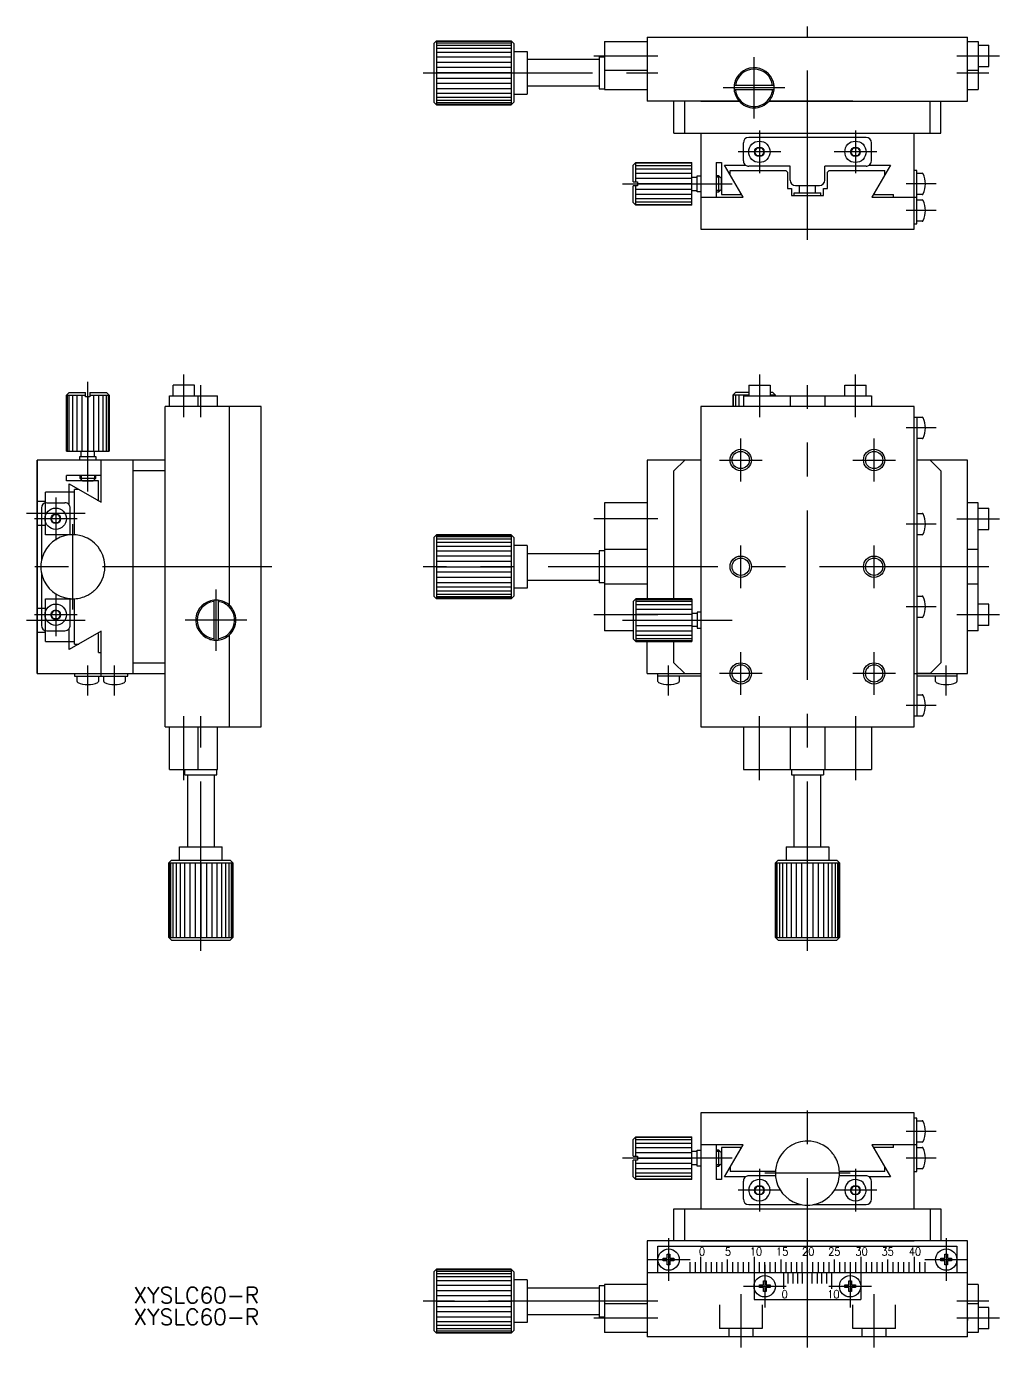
# Model space of a CAD drawing. Extents: x -146 to 241, y -146 to 101.
# Drawn here: x -146.3 to 36, y -146.3 to 101.3 of the extents above; entities that cross this region are included whole.
import ezdxf

# ---------------------------------------------------------------- set-up
doc = ezdxf.new("R2010")
doc.units = 0
doc.linetypes.add('CENTER', pattern=[50.8, 31.75, -6.35, 6.35, -6.35])
doc.linetypes.add('DASHED', pattern=[19.05, 12.7, -6.35])
doc.layers.get('0').update_dxf_attribs({"linetype": 'CONTINUOUS'})
doc.layers.add('CENTER', color=1, linetype='CENTER')
doc.styles.add('CONVERTER_1', font='txt.shx', dxfattribs={"width": 0.9})
doc.styles.get("Standard").update_dxf_attribs({"font": 'txt.shx', "height": 3, "bigfont": 'bigfont.shx'})

# ---------------------------------------------------------------- blocks, each defined once
blk = doc.blocks.new('*U13')
at = {"color": 7, "linetype": 'CONTINUOUS', "style": 'CONVERTER_1', "width": 0.9}
blk.add_text('0', height=1.5, dxfattribs=at).set_placement((-20.34, -129.08))
blk = doc.blocks.new('*U14')
at = {"color": 7, "linetype": 'CONTINUOUS', "style": 'CONVERTER_1', "width": 0.9}
blk.add_text('5', height=1.5, dxfattribs=at).set_placement((-15.45, -129.08))
blk = doc.blocks.new('*U15')
at = {"color": 7, "linetype": 'CONTINUOUS', "style": 'CONVERTER_1', "width": 0.9}
blk.add_text('10', height=1.5, dxfattribs=at).set_placement((-10.79, -129.08))
blk = doc.blocks.new('*U16')
at = {"color": 7, "linetype": 'CONTINUOUS', "style": 'CONVERTER_1', "width": 0.9}
blk.add_text('15', height=1.5, dxfattribs=at).set_placement((-5.9, -129.08))
blk = doc.blocks.new('*U17')
at = {"color": 7, "linetype": 'CONTINUOUS', "style": 'CONVERTER_1', "width": 0.9}
blk.add_text('20', height=1.5, dxfattribs=at).set_placement((-1.01, -129.08))
blk = doc.blocks.new('*U18')
at = {"color": 7, "linetype": 'CONTINUOUS', "style": 'CONVERTER_1', "width": 0.9}
blk.add_text('25', height=1.5, dxfattribs=at).set_placement((3.88, -129.08))
blk = doc.blocks.new('*U19')
at = {"color": 7, "linetype": 'CONTINUOUS', "style": 'CONVERTER_1', "width": 0.9}
blk.add_text('30', height=1.5, dxfattribs=at).set_placement((8.99, -129.08))
blk = doc.blocks.new('*U20')
at = {"color": 7, "linetype": 'CONTINUOUS', "style": 'CONVERTER_1', "width": 0.9}
blk.add_text('35', height=1.5, dxfattribs=at).set_placement((13.88, -129.08))
blk = doc.blocks.new('*U21')
at = {"color": 7, "linetype": 'CONTINUOUS', "style": 'CONVERTER_1', "width": 0.9}
blk.add_text('40', height=1.5, dxfattribs=at).set_placement((18.99, -129.08))
blk = doc.blocks.new('*U22')
at = {"color": 7, "linetype": 'CONTINUOUS', "style": 'CONVERTER_1', "width": 0.9}
blk.add_text('0', height=1.5, dxfattribs=at).set_placement((-4.84, -137.08))
blk = doc.blocks.new('*U23')
at = {"color": 7, "linetype": 'CONTINUOUS', "style": 'CONVERTER_1', "width": 0.9}
blk.add_text('10', height=1.5, dxfattribs=at).set_placement((3.71, -137.08))
blk = doc.blocks.new('*U24')
at = {"color": 7, "linetype": 'CONTINUOUS'}
blk.add_text('XYSLC60-R', height=3, dxfattribs=at).set_placement((-126.25, -138.01))
blk = doc.blocks.new('*U25')
at = {"color": 7, "linetype": 'CONTINUOUS'}
blk.add_text('XYSLC60-R', height=3, dxfattribs=at).set_placement((-126.25, -142.08))

msp = doc.modelspace()

# ---------------------------------------------------------------- linework, layer by layer
at = {"color": 7, "linetype": 'CONTINUOUS'}
for p, q in [((-30, 99.25), (30, 99.25)), ((-30, 99.25), (-30, 87.25)), ((-30, 99.25), (-30, 98.45)), ((30, 98.45), (30, 99.25)), ((-69.5, 98.55), (-70, 98.05)), ((-70, 98.05), (-70, 94.75)), ((-69.5, 98.55), (-55.5, 98.55)), ((-69.5, 98.55), (-69.5, 98.46)), ((-69.5, 98.46), (-55.5, 98.46)), ((-69.5, 98.46), (-69.5, 98.19)), ((-69.5, 98.19), (-55.5, 98.19)), ((-69.5, 98.19), (-69.5, 97.75)), ((-69.5, 97.75), (-55.5, 97.75)), ((-69.5, 97.75), (-69.5, 97.15)), ((-69.5, 97.15), (-55.5, 97.15)), ((-69.5, 97.15), (-69.5, 96.41)), ((-55, 98.05), (-55.5, 98.55)), ((-55.5, 98.55), (-55.5, 98.46)), ((-55.5, 98.46), (-55.5, 98.19)), ((-55.5, 98.19), (-55.5, 97.75)), ((-55.5, 97.75), (-55.5, 97.15)), ((-55.5, 97.15), (-55.5, 96.41)), ((-55, 98.05), (-55, 87.05)), ((-38, 98.45), (-30, 98.45)), ((-38, 98.45), (-38, 93.05)), ((30, 98.45), (32, 98.45)), ((30, 95.55), (30, 98.45)), ((32, 98.45), (32, 95.75)), ((32, 97.75), (34, 97.75)), ((34, 95.75), (34, 97.75)), ((-70, 94.75), (-70, 94.55)), ((-70, 94.55), (-70, 90.55)), ((-69.5, 96.41), (-55.5, 96.41)), ((-69.5, 96.41), (-69.5, 95.55)), ((-69.5, 95.55), (-55.5, 95.55)), ((-69.5, 95.55), (-69.5, 94.57)), ((-69.5, 94.57), (-55.5, 94.57)), ((-69.5, 94.57), (-69.5, 93.59)), ((-55.5, 96.41), (-55.5, 95.55)), ((-55.5, 95.55), (-55.5, 94.57)), ((-55.5, 94.57), (-55.5, 93.59)), ((-55, 96.55), (-55, 88.55)), ((-55, 96.55), (-52.5, 96.55)), ((-52.5, 96.55), (-52.5, 88.55)), ((-52.5, 96.55), (-52.5, 95.05)), ((-39, 95.05), (-52.5, 95.05)), ((-52.5, 95.05), (-52.5, 90.05)), ((-39, 95.55), (-39, 89.55)), ((-39, 95.55), (-38, 95.55)), ((30, 87.25), (30, 95.75)), ((32, 95.75), (32, 89.45)), ((34, 93.75), (34, 95.75)), ((-69.5, 93.59), (-55.5, 93.59)), ((-69.5, 93.59), (-69.5, 92.55)), ((-55.5, 92.55), (-69.5, 92.55)), ((-69.5, 92.55), (-69.5, 86.55)), ((-55.5, 93.59), (-55.5, 92.55)), ((-55.5, 92.55), (-55.5, 86.55)), ((-38, 93.05), (-38, 89.45)), ((-38, 93.05), (-30, 93.05)), ((30, 93.05), (32, 93.05)), ((32, 93.75), (34, 93.75)), ((-70, 90.55), (-70, 87.05)), ((-55.5, 91.51), (-69.5, 91.51)), ((-55.5, 90.53), (-69.5, 90.53)), ((-55.5, 89.55), (-69.5, 89.55)), ((-39, 90.05), (-52.5, 90.05)), ((-52.5, 90.05), (-52.5, 88.55)), ((-39, 89.55), (-38, 89.55)), ((-38, 89.45), (-30, 89.45)), ((-32, 89.45), (-30, 89.45)), ((-6.26, 90.15), (-13.74, 90.15)), ((-6.26, 89.35), (-13.74, 89.35)), ((30, 89.45), (32, 89.45)), ((30, 89.45), (32, 89.45)), ((-69.5, 86.55), (-70, 87.05)), ((-55.5, 88.69), (-69.5, 88.69)), ((-55.5, 87.95), (-69.5, 87.95)), ((-55.5, 87.36), (-69.5, 87.36)), ((-55.5, 86.91), (-69.5, 86.91)), ((-55.5, 86.55), (-55, 87.05)), ((-55, 88.55), (-52.5, 88.55)), ((-55, 88.55), (-52.5, 88.55)), ((-12.81, 87.25), (-30, 87.25)), ((-25, 81.25), (-25, 87.25)), ((-23, 81.25), (-23, 87.25)), ((-20, 87.25), (-12.81, 87.25)), ((8.5, 87.25), (-7.19, 87.25)), ((-7.19, 87.25), (30, 87.25)), ((23, 81.25), (23, 87.25)), ((25, 81.25), (25, 87.25)), ((-55.5, 86.64), (-69.5, 86.64)), ((-55.5, 86.55), (-69.5, 86.55)), ((-69.5, 86.55), (-55.5, 86.55)), ((-25, 81.25), (25, 81.25)), ((-20, 81.25), (-20, 63.25)), ((-12, 76.05), (-12, 79.45)), ((11, 80.45), (-11, 80.45)), ((12, 76.05), (12, 79.45)), ((20, 63.25), (20, 81.25)), ((-9.45, 78.53), (-9.9, 77.75)), ((-9.45, 76.97), (-9.9, 77.75)), ((-9.45, 78.53), (-8.55, 78.53)), ((-8.55, 76.97), (-9.45, 76.97)), ((-8.55, 78.53), (-8.1, 77.75)), ((-8.1, 77.75), (-8.55, 76.97)), ((8.55, 78.53), (8.1, 77.75)), ((8.55, 76.97), (8.1, 77.75)), ((8.55, 78.53), (9.45, 78.53)), ((9.45, 76.97), (8.55, 76.97)), ((9.45, 78.53), (9.9, 77.75)), ((9.9, 77.75), (9.45, 76.97)), ((-32.14, 75.75), (-32.64, 75.25)), ((-32.64, 72.15), (-32.64, 75.25)), ((-32.14, 72.15), (-32.14, 75.75)), ((-32.14, 75.75), (-21.64, 75.75)), ((-21.64, 75.61), (-32.14, 75.61)), ((-32.14, 75.22), (-21.64, 75.22)), ((-32.14, 74.58), (-21.64, 74.58)), ((-21.64, 72.98), (-21.64, 75.75)), ((-17.1, 75.75), (-17.1, 69.75)), ((-17.1, 75.75), (-16.1, 75.75)), ((-16.1, 75.75), (-16.1, 69.75)), ((-15.54, 75.25), (-11.6, 75.25)), ((-12.07, 69.25), (-15.54, 75.25)), ((-3.25, 75.05), (-11, 75.05)), ((-3.25, 72.45), (-3.25, 75.05)), ((11, 75.05), (3.25, 75.05)), ((3.25, 72.45), (3.25, 75.05)), ((11.6, 75.25), (15.54, 75.25)), ((15.54, 75.25), (12.07, 69.25)), ((-32.64, 72.15), (-31.84, 72.15)), ((-32.14, 73.75), (-21.64, 73.75)), ((-32.14, 72.79), (-21.64, 72.79)), ((-31.84, 72.15), (-31.84, 71.75)), ((-21.64, 71.75), (-21.64, 72.98)), ((-21.64, 72.98), (-20.64, 72.98)), ((-20.64, 73.25), (-20, 73.25)), ((-20.64, 70.25), (-20.64, 73.25)), ((-17.1, 74.25), (-17.1, 71.25)), ((-17.1, 73.25), (-17.1, 72.98)), ((-16.6, 73.25), (-17.1, 73.25)), ((-16.33, 72.98), (-16.6, 73.25)), ((-16.6, 70.25), (-16.6, 73.25)), ((-16.1, 72.75), (-16.33, 72.98)), ((-16.1, 73.75), (-16.1, 71.75)), ((-16.1, 70.75), (-16.1, 72.75)), ((-14.5, 74.25), (-4.05, 74.25)), ((-14.5, 73.46), (-14.5, 74.25)), ((-4.05, 74.25), (-3.75, 73.95)), ((-3.75, 73.95), (-3.75, 70.85)), ((4.05, 74.25), (3.75, 73.95)), ((3.75, 70.85), (3.75, 73.95)), ((4.05, 74.25), (14.5, 74.25)), ((14.5, 73.45), (14.5, 74.25)), ((20.5, 74.25), (20, 74.25)), ((20.5, 69.75), (20.5, 74.25)), ((20.5, 73.75), (21.49, 73.75)), ((-31.84, 71.35), (-32.64, 71.35)), ((-32.64, 68.25), (-32.64, 71.35)), ((-32.14, 67.75), (-32.14, 71.35)), ((-21.64, 70.72), (-32.14, 70.72)), ((-21.64, 69.75), (-32.14, 69.75)), ((-21.64, 71.75), (-31.84, 71.75)), ((-31.84, 71.75), (-31.84, 71.35)), ((-21.64, 70.53), (-21.64, 71.75)), ((-21.64, 67.89), (-21.64, 70.53)), ((-21.64, 70.53), (-20.64, 70.53)), ((-20, 70.25), (-20.64, 70.25)), ((-17.1, 71.75), (-17.1, 70.53)), ((-17.1, 70.53), (-17.1, 70.25)), ((-17.1, 70.25), (-17.1, 69.75)), ((-17.1, 70.25), (-16.6, 70.25)), ((-17.1, 69.75), (-17.1, 69.25)), ((-16.6, 70.25), (-16.33, 70.53)), ((-16.33, 70.53), (-16.1, 70.75)), ((-16.1, 71.75), (-16.1, 70.25)), ((-16.1, 69.75), (-12.5, 69.75)), ((-12.5, 69.75), (-12.5, 69.99)), ((-3.75, 70.85), (-3, 70.85)), ((-3, 70.85), (-3, 69.55)), ((-3, 69.55), (-2.5, 69.55)), ((-2.5, 70.05), (-1.5, 70.05)), ((-2.5, 69.55), (-2.5, 70.05)), ((-2.5, 69.55), (2.5, 69.55)), ((-2.25, 71.45), (-1.5, 71.45)), ((-1.5, 71.45), (1.5, 71.45)), ((-1.5, 70.05), (-1.5, 71.45)), ((-1.5, 70.05), (1.5, 70.05)), ((1.5, 70.05), (1.5, 71.45)), ((1.5, 71.45), (2.25, 71.45)), ((1.5, 70.05), (2.5, 70.05)), ((2.5, 69.55), (2.5, 70.05)), ((2.5, 69.55), (3, 69.55)), ((3, 69.55), (3, 70.85)), ((3, 70.85), (3.75, 70.85)), ((12.5, 69.99), (12.5, 69.75)), ((12.5, 69.75), (16.1, 69.75)), ((16.1, 69.25), (16.1, 69.75)), ((21.49, 69.75), (20.5, 69.75)), ((20.5, 69.25), (20.5, 69.75)), ((-32.64, 68.25), (-32.14, 67.75)), ((-21.64, 68.92), (-32.14, 68.92)), ((-21.64, 68.29), (-32.14, 68.29)), ((-32.14, 67.89), (-21.64, 67.89)), ((-21.64, 67.75), (-32.14, 67.75)), ((-21.64, 67.75), (-21.64, 67.89)), ((-20, 69.25), (-17, 69.25)), ((-17, 69.25), (-12.07, 69.25)), ((-16, 69.25), (-12.5, 69.25)), ((12.07, 69.25), (20.5, 69.25)), ((20.5, 64.25), (20.5, 69.25)), ((20.5, 68.75), (21.49, 68.75)), ((21.49, 64.75), (20.5, 64.75)), ((-20, 63.25), (20, 63.25)), ((20, 64.25), (20.5, 64.25)), ((-138.33, 32.64), (-138.83, 32.14)), ((-138.33, 32.64), (-135.23, 32.64)), ((-135.23, 31.84), (-135.23, 32.64)), ((-134.43, 32.64), (-134.43, 31.84)), ((-134.43, 32.64), (-131.33, 32.64)), ((-130.83, 32.14), (-131.33, 32.64)), ((-118.83, 32), (-118.83, 34)), ((-116.83, 34), (-118.83, 34)), ((-114.83, 34), (-116.83, 34)), ((-114.83, 32), (-114.83, 34)), ((-14, 32.14), (-13.5, 32.64)), ((-11, 32.64), (-13.5, 32.64)), ((-11, 34), (-7, 34)), ((-11, 34), (-11, 32)), ((-7, 34), (-7, 32)), ((-6.5, 32.64), (-7, 32.64)), ((-6.5, 32.64), (-6, 32.14)), ((7, 34), (11, 34)), ((7, 32), (7, 34)), ((11, 32), (11, 34)), ((-138.83, 21.64), (-138.83, 32.14)), ((-138.83, 32.14), (-135.23, 32.14)), ((-138.69, 32.14), (-138.69, 21.64)), ((-138.29, 21.64), (-138.29, 32.14)), ((-137.65, 21.64), (-137.65, 32.14)), ((-136.83, 21.64), (-136.83, 32.14)), ((-135.86, 21.64), (-135.86, 32.14)), ((-134.83, 31.84), (-135.23, 31.84)), ((-134.83, 31.84), (-134.83, 21.64)), ((-134.43, 31.84), (-134.83, 31.84)), ((-134.43, 32.14), (-130.83, 32.14)), ((-133.79, 32.14), (-133.79, 21.64)), ((-132.83, 32.14), (-132.83, 21.64)), ((-132, 32.14), (-132, 21.64)), ((-131.36, 32.14), (-131.36, 21.64)), ((-130.96, 21.64), (-130.96, 32.14)), ((-130.83, 32.14), (-130.83, 21.64)), ((-120.33, -30), (-120.33, 30)), ((-119.53, 30), (-120.33, 30)), ((-119.53, 32), (-116.83, 32)), ((-119.53, 30), (-119.53, 32)), ((-116.63, 30), (-119.53, 30)), ((-106.33, 30), (-117.23, 30)), ((-116.83, 32), (-110.53, 32)), ((-110.53, 30), (-116.83, 30)), ((-114.13, 30), (-114.13, 32)), ((-110.53, 30), (-110.53, 32)), ((-110.53, 30), (-110.53, 32)), ((-108.33, 30), (-108.33, 16.5)), ((-102.33, 30), (-106.33, 30)), ((-102.33, -30), (-102.33, 30)), ((-20, 30), (-20, -30)), ((-5, 30), (-20, 30)), ((-14, 32.14), (-14, 30)), ((-11, 32.14), (-14, 32.14)), ((-12, 30), (-14, 30)), ((-13.86, 30), (-13.86, 32.14)), ((-13.46, 32.14), (-13.46, 30)), ((-12.83, 32.14), (-12.83, 30)), ((-12, 32.14), (-12, 30)), ((-12, 32), (-7, 32)), ((-12, 32), (-12, 30)), ((-10, 30), (-12, 30)), ((-6, 32.14), (-7, 32.14)), ((-7, 32), (-5, 32)), ((-6.54, 32), (-6.54, 32.14)), ((-6.14, 32.14), (-6.14, 32)), ((-6, 32), (-6, 32.14)), ((-5, 32), (-3.5, 32)), ((-3.5, 30), (-5, 30)), ((-3.5, 32), (-3.25, 32)), ((-3.25, 30), (-3.5, 30)), ((-3.25, 32), (3.25, 32)), ((-3.25, 32), (-3.25, 30)), ((3.25, 30), (-3.25, 30)), ((3.25, 32), (3.25, 30)), ((3.25, 32), (3.5, 32)), ((3.5, 30), (3.25, 30)), ((3.5, 32), (5, 32)), ((5, 30), (3.5, 30)), ((5, 32), (12, 32)), ((20, 30), (5, 30)), ((11, 32), (12, 32)), ((12, 32), (12, 30)), ((20, 28), (20, 30)), ((20, -30), (20, 28)), ((20, 28), (20.5, 28)), ((20.5, 28), (20.5, -28)), ((20.5, 28), (21.49, 28)), ((21.49, 24), (20.5, 24)), ((-144.33, -20), (-144.33, 20)), ((-144.33, 20), (-144.33, -9)), ((-132.33, 20), (-144.33, 20)), ((-138.83, 21.64), (-136.05, 21.64)), ((-136.33, 20.64), (-133.33, 20.64)), ((-136.33, 20), (-136.33, 20.64)), ((-136.05, 21.64), (-134.83, 21.64)), ((-136.05, 20.64), (-136.05, 21.64)), ((-134.83, 21.64), (-133.6, 21.64)), ((-133.6, 21.64), (-130.96, 21.64)), ((-133.6, 20.64), (-133.6, 21.64)), ((-133.33, 20.64), (-133.33, 20)), ((-132.83, 20), (-133.33, 20)), ((-120.33, 20), (-132.33, 20)), ((-132.33, 17.1), (-132.33, 20)), ((-130.96, 21.64), (-130.83, 21.64)), ((-126.33, -20), (-126.33, 20)), ((-120.33, -20), (-120.33, 20)), ((-20, 20), (-30, 20)), ((-30, 20), (-30, -6)), ((-25, 18), (-23, 20)), ((30, 20), (20.5, 20)), ((23, 20), (25, 18)), ((30, 5), (30, 20)), ((-120.33, 18), (-126.33, 18)), ((-25, -6), (-25, 18)), ((25, 18), (25, -18)), ((-132.33, 17.1), (-138.83, 17.1)), ((-138.83, 16.1), (-138.83, 17.1)), ((-132.83, 16.1), (-138.83, 16.1)), ((-138.33, 15.54), (-132.33, 12.07)), ((-138.33, 11.6), (-138.33, 15.54)), ((-134.33, 17.1), (-137.33, 17.1)), ((-134.83, 16.1), (-136.83, 16.1)), ((-136.05, 17.1), (-136.33, 17.1)), ((-136.33, 17.1), (-136.33, 16.6)), ((-136.33, 16.6), (-133.33, 16.6)), ((-136.33, 16.6), (-136.05, 16.33)), ((-136.05, 16.33), (-135.83, 16.1)), ((-135.83, 16.1), (-133.83, 16.1)), ((-133.6, 17.1), (-134.83, 17.1)), ((-133.83, 16.1), (-133.6, 16.33)), ((-133.33, 17.1), (-133.6, 17.1)), ((-133.6, 16.33), (-133.33, 16.6)), ((-132.83, 17.1), (-133.33, 17.1)), ((-133.33, 16.6), (-133.33, 17.1)), ((-132.83, 12.5), (-132.83, 16.1)), ((-132.33, 12.07), (-132.33, 17.1)), ((-132.33, 12.5), (-132.33, 16.1)), ((-108.33, 16.5), (-108.33, 8.5)), ((-137.33, 6), (-137.33, 14.5)), ((-136.53, 14.5), (-137.33, 14.5)), ((-133.06, 12.5), (-132.83, 12.5)), ((30, 12), (30, 14)), ((-143.53, 11), (-143.53, 1.09)), ((-142.53, 12), (-139.13, 12)), ((-138.13, 5.96), (-138.13, 11)), ((-30, 12), (-38, 12)), ((-38, 12), (-38, -12)), ((20.5, 10), (21.49, 10)), ((32, 12), (30, 12)), ((30, 10), (30, 12)), ((32, 5), (32, 12)), ((32, 11), (32, 12)), ((32, 11), (34, 11)), ((34, 7), (34, 11)), ((-141.28, 9.78), (-141.73, 9)), ((-141.28, 8.22), (-141.73, 9)), ((-141.28, 9.78), (-140.38, 9.78)), ((-140.38, 8.22), (-141.28, 8.22)), ((-140.38, 9.78), (-139.93, 9)), ((-139.93, 9), (-140.38, 8.22)), ((-108.33, 8.5), (-108.33, -7.19)), ((-70, 5.5), (-69.5, 6)), ((-70, 5.5), (-70, 2)), ((-69.5, 6), (-55.5, 6)), ((-55.5, 6), (-69.5, 6)), ((-69.5, 6), (-69.5, 0)), ((-69.5, 5.91), (-55.5, 5.91)), ((-69.5, 5.64), (-55.5, 5.64)), ((-69.5, 5.2), (-55.5, 5.2)), ((-55.5, 6), (-55.5, 0)), ((-55, 5.5), (-55.5, 6)), ((-55, 5.5), (-55, -5.5)), ((21.49, 6), (20.5, 6)), ((30, 3.5), (30, 5)), ((32, 7), (34, 7)), ((32, 3.5), (32, 5)), ((-69.5, 4.6), (-55.5, 4.6)), ((-69.5, 3.86), (-55.5, 3.86)), ((-69.5, 3), (-55.5, 3)), ((-55, 4), (-55, -4)), ((-52.5, 4), (-55, 4)), ((-52.5, 4), (-55, 4)), ((-52.5, 4), (-52.5, -4)), ((-52.5, 4), (-52.5, 2.5)), ((-52.5, 2.5), (-39, 2.5)), ((-52.5, 2.5), (-52.5, -2.5)), ((-39, 3), (-39, 2.5)), ((-38, 3), (-39, 3)), ((-39, 2.5), (-39, -2.5)), ((-30, 3.25), (-38, 3.25)), ((30, 3.25), (30, 3.5)), ((32, 3.25), (30, 3.25)), ((30, -3.25), (30, 3.25)), ((32, 3.25), (32, 3.5)), ((32, -3.25), (32, 3.25)), ((-70, 2), (-70, -2)), ((-69.5, 2.02), (-55.5, 2.02)), ((-69.5, 1.04), (-55.5, 1.04)), ((-69.5, 0), (-55.5, 0)), ((-69.5, 0), (-69.5, -1.04)), ((-55.5, 0), (-55.5, -1.04)), ((-143.53, -1.09), (-143.53, -11)), ((-70, -2), (-70, -2.2)), ((-70, -2.2), (-70, -5.5)), ((-55.5, -1.04), (-69.5, -1.04)), ((-69.5, -1.04), (-69.5, -2.02)), ((-55.5, -2.02), (-69.5, -2.02)), ((-69.5, -2.02), (-69.5, -3)), ((-55.5, -1.04), (-55.5, -2.02)), ((-55.5, -2.02), (-55.5, -3)), ((-55.5, -3), (-69.5, -3)), ((-69.5, -3), (-69.5, -3.86)), ((-55.5, -3.86), (-69.5, -3.86)), ((-69.5, -3.86), (-69.5, -4.6)), ((-55.5, -4.6), (-69.5, -4.6)), ((-69.5, -4.6), (-69.5, -5.2)), ((-55.5, -3), (-55.5, -3.86)), ((-55.5, -3.86), (-55.5, -4.6)), ((-55.5, -4.6), (-55.5, -5.2)), ((-52.5, -4), (-55, -4)), ((-52.5, -2.5), (-39, -2.5)), ((-52.5, -2.5), (-52.5, -4)), ((-39, -2.5), (-39, -3)), ((-38, -3), (-39, -3)), ((-30, -3.25), (-38, -3.25)), ((32, -3.25), (30, -3.25)), ((30, -3.5), (30, -3.25)), ((30, -5), (30, -3.5)), ((32, -3.5), (32, -3.25)), ((32, -5), (32, -3.5)), ((-138.13, -11.04), (-138.13, -5.98)), ((-137.33, -14.5), (-137.33, -6)), ((-111.23, -6.26), (-111.23, -13.74)), ((-110.43, -6.26), (-110.43, -13.74)), ((-70, -5.5), (-69.5, -6)), ((-55.5, -5.2), (-69.5, -5.2)), ((-69.5, -5.2), (-69.5, -5.64)), ((-55.5, -5.64), (-69.5, -5.64)), ((-69.5, -5.64), (-69.5, -5.91)), ((-55.5, -5.91), (-69.5, -5.91)), ((-69.5, -5.91), (-69.5, -6)), ((-55.5, -6), (-69.5, -6)), ((-55.5, -5.2), (-55.5, -5.64)), ((-55.5, -6), (-55, -5.5)), ((-55.5, -5.64), (-55.5, -5.91)), ((-55.5, -5.91), (-55.5, -6)), ((-32.64, -6.5), (-32.14, -6)), ((-32.64, -6.5), (-32.64, -13.5)), ((-32.14, -6), (-32.14, -14)), ((-21.64, -6), (-32.14, -6)), ((-32.14, -6.14), (-21.64, -6.14)), ((-21.64, -6.54), (-32.14, -6.54)), ((-21.64, -7.17), (-32.14, -7.17)), ((-21.64, -6), (-21.64, -8.77)), ((20.5, -5.5), (21.49, -5.5)), ((30, -20), (30, -5)), ((32, -12), (32, -5)), ((34, -7), (32, -7)), ((34, -11), (34, -7)), ((-144.33, -9), (-144.33, -20)), ((-141.28, -8.22), (-141.73, -9)), ((-141.28, -9.78), (-141.73, -9)), ((-141.28, -8.22), (-140.38, -8.22)), ((-140.38, -9.78), (-141.28, -9.78)), ((-140.38, -8.22), (-139.93, -9)), ((-139.93, -9), (-140.38, -9.78)), ((-21.64, -8), (-32.14, -8)), ((-21.64, -8.96), (-32.14, -8.96)), ((-20.64, -8.77), (-21.64, -8.77)), ((-21.64, -8.77), (-21.64, -10)), ((-20.64, -8.5), (-20.64, -11.5)), ((-20, -8.5), (-20.64, -8.5)), ((21.49, -9.5), (20.5, -9.5)), ((-142.53, -12), (-139.13, -12)), ((-138.33, -15.54), (-138.33, -11.6)), ((-132.33, -12.07), (-138.33, -15.54)), ((-132.33, -16.74), (-132.33, -12.07)), ((-32.64, -12), (-38, -12)), ((-32.14, -11.04), (-21.64, -11.04)), ((-32.14, -12), (-21.64, -12)), ((-31.84, -10), (-21.64, -10)), ((-21.64, -10), (-21.64, -11.22)), ((-20.64, -11.22), (-21.64, -11.22)), ((-21.64, -11.22), (-21.64, -13.86)), ((-20.64, -11.5), (-20, -11.5)), ((32, -12), (30, -12)), ((34, -11), (32, -11)), ((-137.33, -14.5), (-136.53, -14.5)), ((-132.83, -12.5), (-133.06, -12.5)), ((-132.83, -16.1), (-132.83, -12.5)), ((-132.33, -16.74), (-132.33, -13.14)), ((-108.33, -12.81), (-108.33, -30)), ((-32.14, -14), (-32.64, -13.5)), ((-32.14, -12.83), (-21.64, -12.83)), ((-32.14, -13.46), (-21.64, -13.46)), ((-21.64, -13.86), (-32.14, -13.86)), ((-32.14, -14), (-21.64, -14)), ((-30, -14.57), (-30, -14)), ((-30, -20), (-30, -14.57)), ((-25, -18), (-25, -14)), ((-21.64, -13.86), (-21.64, -14)), ((-132.83, -16.1), (-132.33, -16.1)), ((-132.33, -20.5), (-132.33, -16.74)), ((-126.33, -18), (-120.33, -18)), ((-25, -18), (-23, -20)), ((23, -20), (25, -18)), ((-144.33, -20), (-131.83, -20)), ((-137.33, -20), (-137.33, -20.5)), ((-137.33, -20.5), (-132.33, -20.5)), ((-136.83, -21.49), (-136.83, -20.5)), ((-132.83, -20.5), (-132.83, -21.49)), ((-132.33, -20.5), (-127.33, -20.5)), ((-131.83, -20), (-130.33, -20)), ((-131.83, -21.49), (-131.83, -20.5)), ((-130.33, -20), (-120.33, -20)), ((-127.83, -20.5), (-127.83, -21.49)), ((-127.33, -20.5), (-127.33, -20)), ((-30, -20), (-20, -20)), ((-28, -20.5), (-28, -20)), ((-20, -20.5), (-28, -20.5)), ((-28, -21.49), (-28, -20.5)), ((-24, -20.5), (-24, -21.49)), ((20, -20), (28, -20)), ((23, -20), (20.5, -20)), ((28, -20.5), (20.5, -20.5)), ((24, -21.49), (24, -20.5)), ((28, -20), (30, -20)), ((28, -20), (28, -20.5)), ((28, -20.5), (28, -21.49)), ((20.5, -24), (21.49, -24)), ((20.5, -28), (20, -28)), ((21.49, -28), (20.5, -28)), ((-120.33, -30), (-110.53, -30)), ((-120.33, -30), (-119.53, -30)), ((-119.53, -38), (-119.53, -30)), ((-114.13, -38), (-114.13, -30)), ((-110.53, -38), (-110.53, -30)), ((-110.53, -30), (-102.33, -30)), ((-110.53, -32), (-110.53, -30)), ((-20, -30), (-14, -30)), ((-14, -30), (-12, -30)), ((-12, -30), (-12, -38)), ((-12, -30), (-10, -30)), ((-10, -30), (-4, -30)), ((-4, -30), (-3, -30)), ((-3.25, -30), (-3.25, -38)), ((-3, -30), (-2.5, -30)), ((-2.5, -30), (2.5, -30)), ((2.5, -30), (3, -30)), ((3, -30), (4, -30)), ((3.25, -30), (3.25, -38)), ((4, -30), (5, -30)), ((5, -30), (10, -30)), ((10, -30), (12, -30)), ((12, -30), (12, -38)), ((12, -30), (14, -30)), ((14, -30), (20, -30)), ((-119.53, -38), (-114.13, -38)), ((-116.63, -39), (-116.63, -38)), ((-116.63, -39), (-110.63, -39)), ((-116.13, -39), (-116.13, -52.5)), ((-114.13, -38), (-110.53, -38)), ((-111.13, -39), (-111.13, -52.5)), ((-110.63, -39), (-110.63, -38)), ((-12, -38), (-4, -38)), ((-4, -38), (-2.5, -38)), ((-3, -38), (-3, -39)), ((-3, -39), (-2.5, -39)), ((-2.5, -38), (2.5, -38)), ((-2.5, -39), (2.5, -39)), ((-2.5, -52.5), (-2.5, -39)), ((2.5, -38), (3, -38)), ((2.5, -52.5), (2.5, -39)), ((2.5, -39), (3, -39)), ((3, -38), (4, -38)), ((3, -38), (3, -39)), ((4, -38), (12, -38)), ((-117.63, -52.5), (-109.63, -52.5)), ((-117.63, -55), (-117.63, -52.5)), ((-117.63, -52.5), (-116.13, -52.5)), ((-116.13, -52.5), (-111.13, -52.5)), ((-111.13, -52.5), (-109.63, -52.5)), ((-109.63, -55), (-109.63, -52.5)), ((-109.63, -55), (-109.63, -52.5)), ((-4, -52.5), (4, -52.5)), ((-4, -52.5), (-4, -55)), ((-4, -52.5), (-4, -55)), ((-4, -52.5), (-2.5, -52.5)), ((-2.5, -52.5), (2.5, -52.5)), ((2.5, -52.5), (4, -52.5)), ((4, -52.5), (4, -55)), ((-119.13, -55), (-119.63, -55.5)), ((-119.63, -69.5), (-119.63, -55.5)), ((-119.63, -55.5), (-119.54, -55.5)), ((-119.54, -69.5), (-119.54, -55.5)), ((-119.54, -55.5), (-119.26, -55.5)), ((-119.26, -69.5), (-119.26, -55.5)), ((-119.26, -55.5), (-118.82, -55.5)), ((-119.13, -55), (-108.13, -55)), ((-118.82, -69.5), (-118.82, -55.5)), ((-118.82, -55.5), (-118.22, -55.5)), ((-118.22, -69.5), (-118.22, -55.5)), ((-118.22, -55.5), (-117.48, -55.5)), ((-117.63, -55), (-109.63, -55)), ((-117.48, -69.5), (-117.48, -55.5)), ((-117.48, -55.5), (-116.63, -55.5)), ((-116.63, -69.5), (-116.63, -55.5)), ((-116.63, -55.5), (-115.65, -55.5)), ((-115.65, -69.5), (-115.65, -55.5)), ((-115.65, -55.5), (-114.67, -55.5)), ((-114.67, -69.5), (-114.67, -55.5)), ((-114.67, -55.5), (-113.63, -55.5)), ((-113.63, -55.5), (-113.63, -69.5)), ((-113.63, -55.5), (-107.63, -55.5)), ((-112.58, -55.5), (-112.58, -69.5)), ((-111.61, -55.5), (-111.61, -69.5)), ((-110.63, -55.5), (-110.63, -69.5)), ((-109.77, -55.5), (-109.77, -69.5)), ((-109.03, -55.5), (-109.03, -69.5)), ((-108.43, -55.5), (-108.43, -69.5)), ((-107.63, -55.5), (-108.13, -55)), ((-107.99, -55.5), (-107.99, -69.5)), ((-107.72, -55.5), (-107.72, -69.5)), ((-107.63, -69.5), (-107.63, -55.5)), ((-107.63, -55.5), (-107.63, -69.5)), ((-5.5, -55), (-6, -55.5)), ((-6, -69.5), (-6, -55.5)), ((-6, -55.5), (-6, -69.5)), ((-6, -55.5), (0, -55.5)), ((-5.91, -69.5), (-5.91, -55.5)), ((-5.64, -69.5), (-5.64, -55.5)), ((-5.5, -55), (5.5, -55)), ((-5.2, -69.5), (-5.2, -55.5)), ((-4.6, -69.5), (-4.6, -55.5)), ((-4, -55), (4, -55)), ((-3.86, -69.5), (-3.86, -55.5)), ((-3, -69.5), (-3, -55.5)), ((-2.02, -69.5), (-2.02, -55.5)), ((-1.04, -69.5), (-1.04, -55.5)), ((0, -55.5), (1.04, -55.5)), ((0, -69.5), (0, -55.5)), ((1.04, -55.5), (1.04, -69.5)), ((1.04, -55.5), (2.02, -55.5)), ((2.02, -55.5), (2.02, -69.5)), ((2.02, -55.5), (3, -55.5)), ((3, -55.5), (3, -69.5)), ((3, -55.5), (3.86, -55.5)), ((3.86, -55.5), (3.86, -69.5)), ((3.86, -55.5), (4.6, -55.5)), ((4.6, -55.5), (4.6, -69.5)), ((4.6, -55.5), (5.2, -55.5)), ((5.2, -55.5), (5.2, -69.5)), ((5.2, -55.5), (5.64, -55.5)), ((6, -55.5), (5.5, -55)), ((5.64, -55.5), (5.64, -69.5)), ((5.64, -55.5), (5.91, -55.5)), ((5.91, -55.5), (5.91, -69.5)), ((5.91, -55.5), (6, -55.5)), ((6, -55.5), (6, -69.5)), ((-119.63, -69.5), (-119.13, -70)), ((-119.63, -69.5), (-119.54, -69.5)), ((-119.54, -69.5), (-119.26, -69.5)), ((-119.26, -69.5), (-118.82, -69.5)), ((-119.13, -70), (-115.83, -70)), ((-118.82, -69.5), (-118.22, -69.5)), ((-118.22, -69.5), (-117.48, -69.5)), ((-117.48, -69.5), (-116.63, -69.5)), ((-116.63, -69.5), (-115.65, -69.5)), ((-115.83, -70), (-115.63, -70)), ((-115.65, -69.5), (-114.67, -69.5)), ((-115.63, -70), (-111.63, -70)), ((-114.67, -69.5), (-113.63, -69.5)), ((-113.63, -69.5), (-107.63, -69.5)), ((-111.63, -70), (-108.13, -70)), ((-107.63, -69.5), (-108.13, -70)), ((-6, -69.5), (0, -69.5)), ((-5.5, -70), (-6, -69.5)), ((-5.5, -70), (-2, -70)), ((-2, -70), (2, -70)), ((0, -69.5), (1.04, -69.5)), ((1.04, -69.5), (2.02, -69.5)), ((2, -70), (2.2, -70)), ((2.02, -69.5), (3, -69.5)), ((2.2, -70), (5.5, -70)), ((3, -69.5), (3.86, -69.5)), ((3.86, -69.5), (4.6, -69.5)), ((4.6, -69.5), (5.2, -69.5)), ((5.2, -69.5), (5.64, -69.5)), ((5.5, -70), (6, -69.5)), ((5.64, -69.5), (5.91, -69.5)), ((5.91, -69.5), (6, -69.5)), ((20, -102.33), (-20, -102.33)), ((-20, -102.33), (-20, -120.33)), ((20, -106.33), (20, -102.33)), ((20.5, -103.33), (20, -103.33)), ((20.5, -108.33), (20.5, -103.33)), ((20.5, -103.83), (21.49, -103.83)), ((20, -120.33), (20, -106.33)), ((-32.14, -106.83), (-32.64, -107.33)), ((-32.64, -110.43), (-32.64, -107.33)), ((-32.14, -106.83), (-21.64, -106.83)), ((-32.14, -110.43), (-32.14, -106.83)), ((-21.64, -106.96), (-32.14, -106.96)), ((-32.14, -107.36), (-21.64, -107.36)), ((-32.14, -108), (-21.64, -108)), ((-32.14, -108.83), (-21.64, -108.83)), ((-21.64, -106.96), (-21.64, -106.83)), ((-21.64, -109.6), (-21.64, -106.96)), ((-17.1, -108.33), (-20, -108.33)), ((-20, -108.83), (-20, -109.33)), ((-12.07, -108.33), (-17.1, -108.33)), ((-17.1, -108.33), (-17.1, -114.83)), ((-17.1, -108.83), (-17.1, -109.33)), ((-12.5, -108.33), (-16.1, -108.33)), ((-12.5, -108.83), (-16.1, -108.83)), ((-16.1, -108.83), (-16.1, -114.83)), ((-15.54, -114.33), (-12.07, -108.33)), ((-12.5, -109.06), (-12.5, -108.83)), ((16.74, -108.33), (12.07, -108.33)), ((12.07, -108.33), (15.54, -114.33)), ((16.1, -108.83), (12.5, -108.83)), ((12.5, -108.83), (12.5, -109.06)), ((16.74, -108.33), (13.14, -108.33)), ((16.1, -108.83), (16.1, -108.33)), ((20.5, -108.33), (16.74, -108.33)), ((21.49, -107.83), (20.5, -107.83)), ((20.5, -113.33), (20.5, -108.33)), ((20.5, -108.83), (21.49, -108.83)), ((-32.64, -110.43), (-31.84, -110.43)), ((-31.84, -111.23), (-32.64, -111.23)), ((-32.64, -114.33), (-32.64, -111.23)), ((-32.14, -109.79), (-21.64, -109.79)), ((-32.14, -114.83), (-32.14, -111.23)), ((-31.84, -110.43), (-31.84, -110.83)), ((-31.84, -110.83), (-21.64, -110.83)), ((-31.84, -110.83), (-31.84, -111.23)), ((-21.64, -110.83), (-21.64, -109.6)), ((-20.64, -109.6), (-21.64, -109.6)), ((-21.64, -112.05), (-21.64, -110.83)), ((-20.64, -112.33), (-20.64, -109.33)), ((-20.64, -109.33), (-20, -109.33)), ((-17.1, -109.33), (-17.1, -109.6)), ((-16.6, -109.33), (-17.1, -109.33)), ((-17.1, -109.6), (-17.1, -110.83)), ((-17.1, -110.33), (-17.1, -113.33)), ((-16.6, -112.33), (-16.6, -109.33)), ((-16.1, -109.83), (-16.6, -109.33)), ((-16.1, -111.83), (-16.1, -109.83)), ((-16.1, -110.83), (-16.1, -112.83)), ((-21.64, -111.86), (-32.14, -111.86)), ((-21.64, -112.83), (-32.14, -112.83)), ((-21.64, -113.65), (-32.14, -113.65)), ((-20.64, -112.05), (-21.64, -112.05)), ((-21.64, -114.83), (-21.64, -112.05)), ((-20, -112.33), (-20.64, -112.33)), ((-17.1, -112.05), (-17.1, -112.33)), ((-17.1, -112.33), (-16.6, -112.33)), ((-16.6, -112.33), (-16.1, -111.83)), ((-14.5, -112.53), (-14.5, -113.33)), ((-6, -113.33), (-14.5, -113.33)), ((14.5, -113.33), (6, -113.33)), ((14.5, -113.33), (14.5, -112.53)), ((20, -113.33), (20.5, -113.33)), ((21.49, -112.83), (20.5, -112.83)), ((-32.64, -114.33), (-32.14, -114.83)), ((-21.64, -114.29), (-32.14, -114.29)), ((-32.14, -114.69), (-21.64, -114.69)), ((-21.64, -114.83), (-32.14, -114.83)), ((-16.1, -114.83), (-17.1, -114.83)), ((-11.6, -114.33), (-15.54, -114.33)), ((-12, -118.53), (-12, -115.13)), ((-5.96, -114.13), (-11, -114.13)), ((-9.45, -116.05), (-9.9, -116.83)), ((-9.45, -116.05), (-8.55, -116.05)), ((-8.55, -116.05), (-8.1, -116.83)), ((11.04, -114.13), (5.98, -114.13)), ((8.55, -116.05), (8.1, -116.83)), ((8.55, -116.05), (9.45, -116.05)), ((9.45, -116.05), (9.9, -116.83)), ((15.54, -114.33), (11.6, -114.33)), ((12, -118.53), (12, -115.13)), ((-9.45, -117.61), (-9.9, -116.83)), ((-8.55, -117.61), (-9.45, -117.61)), ((-8.1, -116.83), (-8.55, -117.61)), ((8.55, -117.61), (8.1, -116.83)), ((9.45, -117.61), (8.55, -117.61)), ((9.9, -116.83), (9.45, -117.61)), ((-25, -120.33), (25, -120.33)), ((-25, -126.33), (-25, -120.33)), ((-23, -126.33), (-23, -120.33)), ((-11, -119.53), (-1.09, -119.53)), ((1.09, -119.53), (11, -119.53)), ((23, -120.33), (23, -126.33)), ((25, -120.33), (25, -126.33)), ((30, -126.33), (-30, -126.33)), ((-30, -126.33), (-30, -134.33)), ((-28, -127.33), (28, -127.33)), ((-28, -132.33), (-28, -127.33)), ((-20, -126.33), (9, -126.33)), ((9, -126.33), (20, -126.33)), ((28, -127.33), (28, -132.33)), ((30, -144.33), (30, -126.33)), ((-27, -130.08), (-27, -129.58)), ((-27, -129.58), (-26.25, -129.58)), ((-26.25, -130.08), (-27, -130.08)), ((-26.25, -129.58), (-26.25, -128.83)), ((-26.25, -128.83), (-25.75, -128.83)), ((-26.25, -130.83), (-26.25, -130.08)), ((-25.75, -130.83), (-26.25, -130.83)), ((-25.75, -128.83), (-25.75, -129.58)), ((-25.75, -129.58), (-25, -129.58)), ((-25.75, -130.08), (-25.75, -130.83)), ((-25, -130.08), (-25.75, -130.08)), ((-25, -129.58), (-25, -130.08)), ((-22, -132.33), (-22, -130.33)), ((-21, -132.33), (-21, -130.33)), ((-20, -132.33), (-20, -129.33)), ((-19, -132.33), (-19, -130.33)), ((-18, -132.33), (-18, -130.33)), ((-17, -132.33), (-17, -130.33)), ((-16, -132.33), (-16, -130.33)), ((-15, -132.33), (-15, -129.83)), ((-14, -132.33), (-14, -130.33)), ((-13, -132.33), (-13, -130.33)), ((-12, -132.33), (-12, -130.33)), ((-11, -132.33), (-11, -130.33)), ((-10, -129.33), (-10, -137.33)), ((-9, -132.33), (-9, -130.33)), ((-8, -132.33), (-8, -130.33)), ((-7, -132.33), (-7, -130.33)), ((-6, -132.33), (-6, -130.33)), ((-5, -129.83), (-5, -132.33)), ((-4, -132.33), (-4, -130.33)), ((-3, -132.33), (-3, -130.33)), ((-2, -132.33), (-2, -130.33)), ((-1, -132.33), (-1, -130.33)), ((0, -132.33), (0, -129.33)), ((1, -132.33), (1, -130.33)), ((2, -130.33), (2, -132.33)), ((3, -130.33), (3, -132.33)), ((4, -130.33), (4, -132.33)), ((5, -129.83), (5, -132.33)), ((6, -130.33), (6, -132.33)), ((7, -130.33), (7, -132.33)), ((8, -130.33), (8, -132.33)), ((9, -130.33), (9, -132.33)), ((10, -129.33), (10, -137.33)), ((11, -130.33), (11, -132.33)), ((12, -130.33), (12, -132.33)), ((13, -130.33), (13, -132.33)), ((14, -130.33), (14, -132.33)), ((15, -129.83), (15, -132.33)), ((16, -130.33), (16, -132.33)), ((17, -130.33), (17, -132.33)), ((18, -130.33), (18, -132.33)), ((19, -130.33), (19, -132.33)), ((20, -129.33), (20, -132.33)), ((21, -130.33), (21, -132.33)), ((22, -130.33), (22, -132.33)), ((25, -129.58), (25.75, -129.58)), ((25, -130.08), (25, -129.58)), ((25.75, -130.08), (25, -130.08)), ((25.75, -128.83), (26.25, -128.83)), ((25.75, -129.58), (25.75, -128.83)), ((25.75, -130.83), (25.75, -130.08)), ((26.25, -130.83), (25.75, -130.83)), ((26.25, -128.83), (26.25, -129.58)), ((26.25, -129.58), (27, -129.58)), ((26.25, -130.08), (26.25, -130.83)), ((27, -130.08), (26.25, -130.08)), ((27, -129.58), (27, -130.08)), ((-70, -132.13), (-69.5, -131.63)), ((-70, -132.13), (-70, -135.63)), ((-69.5, -131.63), (-69.5, -137.63)), ((-69.5, -131.63), (-55.5, -131.63)), ((-55.5, -131.63), (-69.5, -131.63)), ((-69.5, -131.72), (-55.5, -131.72)), ((-69.5, -131.99), (-55.5, -131.99)), ((-69.5, -132.43), (-55.5, -132.43)), ((-69.5, -133.03), (-55.5, -133.03)), ((-55.5, -131.63), (-55.5, -137.63)), ((-55, -132.13), (-55.5, -131.63)), ((-55, -132.13), (-55, -143.13)), ((-55, -133.63), (-55, -141.63)), ((-52.5, -133.63), (-55, -133.63)), ((-52.5, -133.63), (-55, -133.63)), ((-52.5, -133.63), (-52.5, -141.63)), ((-52.5, -133.63), (-52.5, -135.13)), ((-18.5, -132.33), (-30, -132.33)), ((-6.5, -132.33), (-18.5, -132.33)), ((7.5, -132.33), (-6.5, -132.33)), ((-4.5, -132.33), (-4.5, -135.33)), ((-3.6, -134.33), (-3.6, -132.33)), ((-2.7, -134.33), (-2.7, -132.33)), ((-1.8, -134.33), (-1.8, -132.33)), ((-0.9, -134.33), (-0.9, -132.33)), ((0, -134.83), (0, -132.33)), ((0.9, -134.33), (0.9, -132.33)), ((1.8, -132.33), (1.8, -134.33)), ((2.7, -134.33), (2.7, -132.33)), ((3.6, -132.33), (3.6, -134.33)), ((4.5, -132.33), (4.5, -135.33)), ((17.5, -132.33), (7.5, -132.33)), ((30, -132.33), (17.5, -132.33)), ((-70, -135.63), (-70, -139.63)), ((-69.5, -133.77), (-55.5, -133.77)), ((-69.5, -134.63), (-55.5, -134.63)), ((-69.5, -135.61), (-55.5, -135.61)), ((-52.5, -135.13), (-39, -135.13)), ((-52.5, -135.13), (-52.5, -140.13)), ((-38, -134.73), (-39, -134.73)), ((-39, -134.73), (-39, -140.63)), ((-30, -134.53), (-38, -134.53)), ((-38, -134.53), (-38, -138.13)), ((-30, -134.53), (-32, -134.53)), ((-30, -133.73), (-30, -144.33)), ((-30, -134.53), (-30, -144.33)), ((-9, -135.08), (-9, -134.58)), ((-9, -134.58), (-8.25, -134.58)), ((-8.25, -135.08), (-9, -135.08)), ((-8.25, -134.58), (-8.25, -133.83)), ((-8.25, -133.83), (-7.75, -133.83)), ((-8.25, -135.83), (-8.25, -135.08)), ((-7.75, -135.83), (-8.25, -135.83)), ((-7.75, -133.83), (-7.75, -134.58)), ((-7.75, -134.58), (-7, -134.58)), ((-7, -135.08), (-7.75, -135.08)), ((-7.75, -135.08), (-7.75, -135.83)), ((-7, -134.58), (-7, -135.08)), ((7, -135.08), (7, -134.58)), ((7, -134.58), (7.75, -134.58)), ((7.75, -135.08), (7, -135.08)), ((7.75, -134.58), (7.75, -133.83)), ((7.75, -133.83), (8.25, -133.83)), ((7.75, -135.83), (7.75, -135.08)), ((8.25, -135.83), (7.75, -135.83)), ((8.25, -133.83), (8.25, -134.58)), ((8.25, -134.58), (9, -134.58)), ((9, -135.08), (8.25, -135.08)), ((8.25, -135.08), (8.25, -135.83)), ((9, -134.58), (9, -135.08)), ((32, -134.53), (30, -134.53)), ((32, -134.53), (30, -134.53)), ((30, -140.83), (30, -134.53)), ((32, -134.53), (32, -140.83)), ((-69.5, -136.58), (-55.5, -136.58)), ((-69.5, -137.63), (-55.5, -137.63)), ((-69.5, -137.63), (-69.5, -138.67)), ((-55.5, -137.63), (-55.5, -138.67)), ((-38, -138.13), (-38, -143.53)), ((-30, -138.13), (-38, -138.13)), ((-10, -137.33), (10, -137.33)), ((32, -138.13), (30, -138.13)), ((-70, -139.63), (-70, -139.83)), ((-70, -139.83), (-70, -143.13)), ((-55.5, -138.67), (-69.5, -138.67)), ((-69.5, -138.67), (-69.5, -139.65)), ((-55.5, -139.65), (-69.5, -139.65)), ((-69.5, -139.65), (-69.5, -140.63)), ((-55.5, -140.63), (-69.5, -140.63)), ((-69.5, -140.63), (-69.5, -141.48)), ((-55.5, -138.67), (-55.5, -139.65)), ((-55.5, -139.65), (-55.5, -140.63)), ((-55.5, -140.63), (-55.5, -141.48)), ((-52.5, -140.13), (-39, -140.13)), ((-52.5, -140.13), (-52.5, -141.63)), ((-38, -140.63), (-39, -140.63)), ((30, -143.53), (30, -140.63)), ((30, -140.83), (30, -140.83)), ((30, -141.63), (30, -140.93)), ((30, -140.93), (30, -141.23)), ((34, -138.83), (32, -138.83)), ((32, -140.83), (32, -143.53)), ((34, -140.83), (34, -138.83)), ((34, -142.83), (34, -140.83)), ((-70, -143.13), (-69.5, -143.63)), ((-55.5, -141.48), (-69.5, -141.48)), ((-69.5, -141.48), (-69.5, -142.22)), ((-55.5, -142.22), (-69.5, -142.22)), ((-69.5, -142.22), (-69.5, -142.82)), ((-55.5, -142.82), (-69.5, -142.82)), ((-69.5, -142.82), (-69.5, -143.26)), ((-55.5, -143.26), (-69.5, -143.26)), ((-69.5, -143.26), (-69.5, -143.54)), ((-55.5, -143.54), (-69.5, -143.54)), ((-69.5, -143.54), (-69.5, -143.63)), ((-55.5, -141.48), (-55.5, -142.22)), ((-55.5, -142.22), (-55.5, -142.82)), ((-55.5, -142.82), (-55.5, -143.26)), ((-55.5, -143.63), (-55, -143.13)), ((-55.5, -143.26), (-55.5, -143.54)), ((-55.5, -143.54), (-55.5, -143.63)), ((-52.5, -141.63), (-55, -141.63)), ((-30, -143.53), (-38, -143.53)), ((-30, -143.53), (-30, -144.33)), ((32, -143.53), (30, -143.53)), ((30, -144.33), (30, -143.53)), ((34, -142.83), (32, -142.83)), ((-55.5, -143.63), (-69.5, -143.63)), ((30, -144.33), (-30, -144.33))]:
    msp.add_line(p, q, dxfattribs=at)
at = {"color": 3, "linetype": 'CONTINUOUS'}
for p, q in [((-16.33, 72.98), (-17.1, 72.98)), ((-16.33, 70.52), (-17.1, 70.52)), ((-136.06, 17.1), (-136.06, 16.33)), ((-133.6, 17.1), (-133.6, 16.33)), ((-16.33, -109.6), (-17.1, -109.6)), ((-16.33, -112.06), (-17.1, -112.06))]:
    msp.add_line(p, q, dxfattribs=at)
at = {"color": 3, "linetype": 'DASHED'}
for p, q in [((-142.73, 6), (-142.73, 14)), ((-137.33, 14), (-142.73, 14)), ((-142.73, 12.25), (-144.33, 12.25)), ((-142.73, 7.75), (-144.33, 7.75)), ((-137.33, 6), (-142.73, 6)), ((-142.73, -6), (-137.33, -6)), ((-142.73, -14), (-142.73, -6)), ((-144.33, -7.75), (-142.73, -7.75)), ((-144.33, -12.25), (-142.73, -12.25)), ((-142.73, -14), (-137.33, -14)), ((-16.5, -138.33), (-16.5, -142.73)), ((-8.5, -138.33), (-8.5, -142.73)), ((8.5, -142.73), (8.5, -138.33)), ((16.5, -142.73), (16.5, -138.33)), ((-8.5, -142.73), (-16.5, -142.73)), ((-14.75, -142.73), (-14.75, -144.33)), ((-10.25, -142.73), (-10.25, -144.33)), ((16.5, -142.73), (8.5, -142.73)), ((10.25, -144.33), (10.25, -142.73)), ((14.75, -144.33), (14.75, -142.73))]:
    msp.add_line(p, q, dxfattribs=at)
at = {"color": 7, "linetype": 'CONTINUOUS'}
for centre, radius in [((-9, 77.75), 2), ((9, 77.75), 2), ((-9, 77.75), 0.9), ((9, 77.75), 0.9), ((-12.5, 20), 1.62), ((12.5, 20), 1.62), ((-140.83, 9), 2), ((-140.83, 9), 0.9), ((-12.5, 0), 1.62), ((12.5, 0), 1.62), ((-140.83, -9), 2), ((-140.83, -9), 0.9), ((-12.5, -20), 1.62), ((12.5, -20), 1.62), ((-9, -116.83), 0.9), ((9, -116.83), 0.9), ((-26, -129.83), 2), ((26, -129.83), 2), ((-8, -134.83), 2), ((8, -134.83), 2)]:
    msp.add_circle(centre, radius, dxfattribs=at)
at = {"color": 3, "linetype": 'CONTINUOUS'}
for centre in [(-12.5, 20), (12.5, 20), (-12.5, 0), (12.5, 0), (-12.5, -20), (12.5, -20)]:
    msp.add_circle(centre, 2, dxfattribs=at)
at = {"color": 7, "linetype": 'CONTINUOUS'}
for centre, radius, start, end in [((-10, 89.75), 3.76, 6.1042, 160.1725), ((-10, 89.75), 3.5, 6.5624, 173.4376), ((-10, 89.75), 3.76, 173.8958, 186.1042), ((-10, 89.75), 3.76, 160.1725, 173.8958), ((-10, 89.75), 3.76, 186.1042, 221.6518), ((-10, 89.75), 3.5, 186.5624, 315), ((-10, 89.75), 3.5, 315, 353.4376), ((-10, 89.75), 3.76, 318.3482, 353.8958), ((-10, 89.75), 3.76, 353.8958, 6.1042), ((-10, 89.75), 3.76, 221.6518, 318.3482), ((-11, 79.45), 1, 90, 180), ((11, 79.45), 1, 0, 90), ((-11, 76.05), 1, 180, 233.1301), ((-11, 76.05), 1, 233.1301, 270), ((11, 76.05), 1, 270, 306.8699), ((11, 76.05), 1, 306.8699, 0), ((-2.25, 72.45), 1, 180, 270), ((2.25, 72.45), 1, 270, 360), ((21.49, 73.55), 0.2, 25.6716, 90), ((17.75, 71.75), 4.35, 334.3284, 25.6716), ((21.49, 69.95), 0.2, 270, 334.3284), ((21.49, 68.55), 0.2, 25.6716, 90), ((17.75, 66.75), 4.35, 334.3284, 25.6716), ((21.49, 64.95), 0.2, 270, 334.3284), ((21.49, 27.8), 0.2, 25.6716, 90), ((17.75, 26), 4.35, 334.3284, 25.6716), ((21.49, 24.2), 0.2, 270, 334.3284), ((-142.53, 11), 1, 90, 180), ((-139.13, 11), 1, 36.8699, 90), ((-139.13, 11), 1, 0, 36.8699), ((21.49, 9.8), 0.2, 25.6716, 90), ((17.75, 8), 4.35, 334.3284, 25.6716), ((-137.63, 0), 6, 96.6998, 161.8051), ((-137.63, 0), 6, 90, 96.6998), ((-137.63, 0), 6, 66.4435, 90), ((-137.63, 0), 6, 51.9269, 66.4435), ((21.49, 6.2), 0.2, 270, 334.3284), ((-137.63, 0), 6, 33.5573, 51.9269), ((-137.63, 0), 6, 0, 33.5573), ((-137.63, 0), 6, 161.8051, 198.1949), ((-137.63, 0), 6, 313.1047, 0), ((-137.63, 0), 6, 198.1949, 263.3002), ((-137.63, 0), 6, 302.231, 311.8103), ((-137.63, 0), 6, 311.8103, 313.1047), ((-137.63, 0), 6, 263.3002, 268.0898), ((-137.63, 0), 6, 268.0898, 270), ((-137.63, 0), 6, 270, 293.5565), ((-137.63, 0), 6, 293.5565, 302.231), ((-110.83, -10), 3.76, 96.1042, 250.1725), ((-110.83, -10), 3.5, 96.5624, 263.4376), ((-110.83, -10), 3.76, 83.8958, 96.1042), ((-110.83, -10), 3.76, 48.3482, 83.8958), ((-110.83, -10), 3.5, 45, 83.4376), ((-110.83, -10), 3.76, 311.6518, 48.3482), ((21.49, -5.7), 0.2, 25.6716, 90), ((17.75, -7.5), 4.35, 334.3284, 25.6716), ((-110.83, -10), 3.5, 276.5624, 45), ((21.49, -9.3), 0.2, 270, 334.3284), ((-142.53, -11), 1, 180, 270), ((-139.13, -11), 1, 270, 323.1301), ((-139.13, -11), 1, 323.1301, 0), ((-110.83, -10), 3.76, 250.1725, 263.8958), ((-110.83, -10), 3.76, 263.8958, 276.1042), ((-110.83, -10), 3.76, 276.1042, 311.6518), ((-136.63, -21.49), 0.2, 180, 244.3284), ((-134.83, -17.75), 4.35, 244.3284, 295.6716), ((-133.03, -21.49), 0.2, 295.6716, 0), ((-131.63, -21.49), 0.2, 180, 244.3284), ((-129.83, -17.75), 4.35, 244.3284, 295.6716), ((-128.03, -21.49), 0.2, 295.6716, 0), ((-27.8, -21.49), 0.2, 180, 244.3284), ((-26, -17.75), 4.35, 244.3284, 295.6716), ((-24.2, -21.49), 0.2, 295.6716, 0), ((24.2, -21.49), 0.2, 180, 244.3284), ((26, -17.75), 4.35, 244.3284, 295.6716), ((27.8, -21.49), 0.2, 295.6716, 0), ((21.49, -24.2), 0.2, 25.6716, 90), ((17.75, -26), 4.35, 334.3284, 25.6716), ((21.49, -27.8), 0.2, 270, 334.3284), ((21.49, -104.03), 0.2, 25.6716, 90), ((17.75, -105.83), 4.35, 334.3284, 25.6716), ((0, -113.63), 6, 123.5573, 141.9269), ((0, -113.63), 6, 90, 123.5573), ((0, -113.63), 6, 43.1047, 90), ((21.49, -107.63), 0.2, 270, 334.3284), ((21.49, -109.03), 0.2, 25.6716, 90), ((0, -113.63), 6, 156.4435, 180), ((0, -113.63), 6, 141.9269, 156.4435), ((0, -113.63), 6, 41.8103, 43.1047), ((0, -113.63), 6, 32.231, 41.8103), ((0, -113.63), 6, 23.5565, 32.231), ((0, -113.63), 6, 0, 23.5565), ((17.75, -110.83), 4.35, 334.3284, 25.6716), ((0, -113.63), 6, 180, 186.6998), ((0, -113.63), 6, 353.3002, 358.0898), ((0, -113.63), 6, 358.0898, 0), ((21.49, -112.63), 0.2, 270, 334.3284), ((-11, -115.13), 1, 126.8699, 180), ((-11, -115.13), 1, 90, 126.8699), ((-9, -116.83), 2, 90, 180), ((-9, -116.83), 2, 30, 90), ((-9, -116.83), 2, 330, 30), ((0, -113.63), 6, 186.6998, 251.8051), ((0, -113.63), 6, 288.1949, 353.3002), ((9, -116.83), 2, 150, 210), ((9, -116.83), 2, 90, 150), ((9, -116.83), 2, 0, 90), ((11, -115.13), 1, 53.1301, 90), ((11, -115.13), 1, 0, 53.1301), ((-11, -118.53), 1, 180, 270), ((-9, -116.83), 2, 180, 210), ((-9, -116.83), 2, 210, 270), ((-9, -116.83), 2, 270, 330), ((9, -116.83), 2, 210, 270), ((9, -116.83), 2, 270, 330), ((9, -116.83), 2, 330, 0), ((11, -118.53), 1, 270, 0), ((0, -113.63), 6, 251.8051, 288.1949)]:
    msp.add_arc(centre, radius, start, end, dxfattribs=at)
at = {"layer": 'CENTER', "color": 1, "linetype": 'CENTER'}
for p, q in [((0, 61.25), (0, 101.25)), ((-40, 95.75), (-28, 95.75)), ((-10, 83.99), (-10, 95.51)), ((28, 95.75), (36, 95.75)), ((-72, 92.55), (-28, 92.55)), ((-69.5, 92.55), (-55.5, 92.55)), ((28, 92.55), (34, 92.55)), ((-4.24, 89.75), (-15.76, 89.75)), ((-9, 81.75), (-9, 73.75)), ((9, 81.75), (9, 73.75)), ((-5, 77.75), (-13, 77.75)), ((13, 77.75), (5, 77.75)), ((-34.64, 71.75), (-14.1, 71.75)), ((24.1, 71.75), (18.5, 71.75)), ((24.1, 66.75), (18.5, 66.75)), ((-116.83, 28), (-116.83, 36)), ((-9, 36), (-9, 28)), ((9, 28), (9, 36)), ((-134.83, 14.1), (-134.83, 34.64)), ((-113.63, 28), (-113.63, 34)), ((0, -72), (0, 34)), ((24.1, 26), (18.5, 26)), ((-12.5, 16), (-12.5, 24)), ((12.5, 16), (12.5, 24)), ((-16.5, 20), (-8.5, 20)), ((8.5, 20), (16.5, 20)), ((-140.83, 13), (-140.83, 5)), ((-135.33, 10), (-146.33, 10)), ((-136.83, 9), (-144.83, 9)), ((-137.63, -8), (-137.63, 8)), ((-28, 9), (-40, 9)), ((24.1, 8), (18.5, 8)), ((28, 9), (36, 9)), ((-12.5, -4), (-12.5, 4)), ((12.5, -4), (12.5, 4)), ((-100.33, 0), (-146.33, 0)), ((34, 0), (-72, 0)), ((-110.83, -4.24), (-110.83, -15.76)), ((-140.83, -5), (-140.83, -13)), ((-136.83, -9), (-144.83, -9)), ((-28, -9), (-40, -9)), ((24.1, -7.5), (18.5, -7.5)), ((36, -9), (28, -9)), ((-146.33, -10), (-135.33, -10)), ((-105.06, -10), (-116.59, -10)), ((-34.64, -10), (-14.1, -10)), ((-12.5, -24), (-12.5, -16)), ((12.5, -24), (12.5, -16)), ((-134.83, -24.1), (-134.83, -18.5)), ((-129.83, -24.1), (-129.83, -18.5)), ((-26, -24.1), (-26, -18.5)), ((26, -24.1), (26, -18.5)), ((-8.5, -20), (-16.5, -20)), ((16.5, -20), (8.5, -20)), ((24.1, -26), (18.5, -26)), ((-116.83, -40), (-116.83, -28)), ((-113.63, -72), (-113.63, -28)), ((-9, -40), (-9, -28)), ((9, -28), (9, -40)), ((0, -146.33), (0, -100.33)), ((24.1, -105.83), (18.5, -105.83)), ((-14.1, -110.83), (-34.64, -110.83)), ((24.1, -110.83), (18.5, -110.83)), ((-9, -112.83), (-9, -120.83)), ((8, -113.63), (-8, -113.63)), ((9, -112.83), (9, -120.83)), ((-5, -116.83), (-13, -116.83)), ((13, -116.83), (5, -116.83)), ((-26, -125.83), (-26, -133.83)), ((26, -125.83), (26, -133.83)), ((-30, -129.83), (-22, -129.83)), ((-8, -130.83), (-8, -138.83)), ((8, -130.83), (8, -138.83)), ((22, -129.83), (30, -129.83)), ((-12, -134.83), (-4, -134.83)), ((4, -134.83), (12, -134.83)), ((-28, -137.63), (-72, -137.63)), ((-12.5, -136.33), (-12.5, -146.33)), ((12.5, -146.33), (12.5, -136.33)), ((34, -137.63), (28, -137.63)), ((-28, -140.83), (-40, -140.83)), ((36, -140.83), (28, -140.83))]:
    msp.add_line(p, q, dxfattribs=at)

# ---------------------------------------------------------------- block references
at = {"color": 7, "linetype": 'CONTINUOUS'}
for name in ['*U13', '*U14', '*U15', '*U16', '*U17', '*U18', '*U19', '*U20', '*U21', '*U24', '*U22', '*U23', '*U25']:
    msp.add_blockref(name, (0, 0), dxfattribs=at)

doc.saveas('drawing.dxf')
